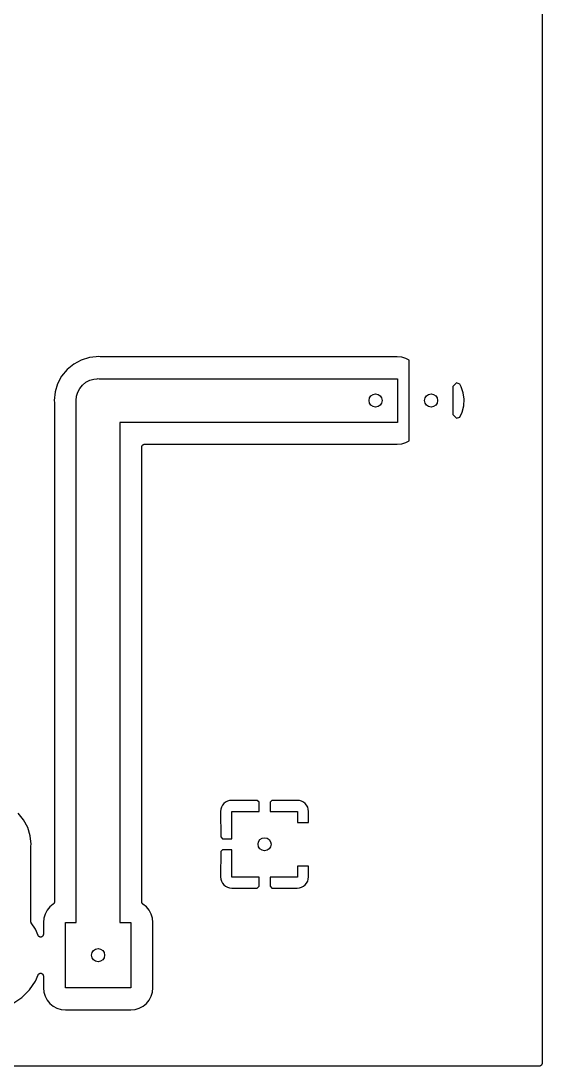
# Model space of a CAD drawing. Extents: x 74 to 216, y -130 to -38.
# Drawn here: x 192.05 to 215.9, y -129.54 to -81.67 of the extents above; entities that cross this region are included whole.
import ezdxf

# ---------------------------------------------------------------- set-up
doc = ezdxf.new("R2010")
doc.units = 0
doc.layers.add('BLACK', color=7, linetype='CONTINUOUS')

msp = doc.modelspace()

# ---------------------------------------------------------------- linework, layer by layer
at = {"layer": 'BLACK', "linetype": 'CONTINUOUS'}
for p, q in [((215.9, -38.227), (215.9, -129.413)), ((195.188, -97.0889), (194.811, -97.2033)), ((195.488, -97.0594), (195.188, -97.0889)), ((195.58, -97.0503), (195.488, -97.0594)), ((195.672, -97.0594), (195.58, -97.0503)), ((195.677, -97.0594), (195.672, -97.0594)), ((195.683, -97.06), (195.677, -97.0594)), ((195.684, -97.06), (195.683, -97.06)), ((207.225, -97.06), (195.684, -97.06)), ((207.23, -97.0595), (207.225, -97.06)), ((207.235, -97.0596), (207.23, -97.0595)), ((207.237, -97.0594), (207.235, -97.0596)), ((207.286, -97.0545), (207.237, -97.0594)), ((209.274, -97.0545), (207.286, -97.0545)), ((209.476, -97.0745), (209.274, -97.0545)), ((209.665, -97.1316), (209.476, -97.0745)), ((209.82, -97.2147), (209.665, -97.1316)), ((194.159, -97.6389), (193.909, -97.9435)), ((194.463, -97.389), (194.159, -97.6389)), ((194.811, -97.2033), (194.463, -97.389)), ((209.82, -99.1585), (209.82, -97.2147)), ((193.909, -97.9435), (193.723, -98.2909)), ((195.195, -98.1317), (195.384, -98.0745)), ((195.384, -98.0745), (195.531, -98.06)), ((195.531, -98.06), (195.58, -98.0552)), ((195.58, -98.0552), (195.629, -98.06)), ((195.629, -98.06), (209.28, -98.06)), ((209.28, -98.06), (209.28, -99.0109)), ((193.723, -98.2909), (193.609, -98.6679)), ((194.652, -98.6755), (194.745, -98.5017)), ((194.745, -98.5017), (194.869, -98.3495)), ((194.869, -98.3495), (195.022, -98.2245)), ((195.022, -98.2245), (195.195, -98.1317)), ((211.988, -98.2511), (211.82, -98.4192)), ((211.82, -98.4192), (211.82, -99.7008)), ((212.131, -98.3028), (211.988, -98.2511)), ((212.196, -98.4249), (212.131, -98.3028)), ((212.294, -98.708), (212.196, -98.4249)), ((193.609, -98.6679), (193.57, -99.06)), ((193.57, -99.06), (193.579, -99.152)), ((194.575, -99.06), (194.594, -98.864)), ((194.58, -99.1091), (194.575, -99.06)), ((194.594, -98.864), (194.652, -98.6755)), ((209.28, -99.0109), (209.285, -99.06)), ((209.285, -99.06), (209.28, -99.1091)), ((212.334, -99.0023), (212.294, -98.708)), ((212.316, -99.2988), (212.334, -99.0023)), ((193.579, -99.152), (193.58, -99.1538)), ((193.58, -99.1538), (193.579, -99.1592)), ((193.579, -99.1592), (193.58, -99.1645)), ((193.58, -99.1645), (193.58, -122.017)), ((194.58, -122.96), (194.58, -99.1091)), ((209.28, -99.1091), (209.28, -100.06)), ((209.82, -100.905), (209.82, -99.1585)), ((209.82, -99.1585), (209.82, -99.1585)), ((212.241, -99.5861), (212.316, -99.2988)), ((211.82, -99.7008), (211.988, -99.8689)), ((211.988, -99.8689), (212.128, -99.8182)), ((212.128, -99.8182), (212.241, -99.5861)), ((209.28, -100.06), (196.58, -100.06)), ((196.58, -100.06), (196.58, -122.96)), ((209.476, -101.046), (209.665, -100.988)), ((209.665, -100.988), (209.82, -100.905)), ((197.58, -101.185), (197.581, -101.173)), ((197.58, -101.186), (197.58, -101.185)), ((197.58, -101.187), (197.58, -101.186)), ((197.58, -101.186), (197.58, -101.186)), ((197.58, -101.186), (197.58, -101.186)), ((197.58, -122.017), (197.58, -101.187)), ((197.581, -101.173), (197.583, -101.161)), ((197.583, -101.161), (197.586, -101.149)), ((197.583, -101.161), (197.583, -101.161)), ((197.583, -101.161), (197.583, -101.161)), ((197.586, -101.149), (197.59, -101.138)), ((197.59, -101.137), (197.596, -101.127)), ((197.59, -101.138), (197.59, -101.137)), ((197.59, -101.137), (197.59, -101.137)), ((197.596, -101.127), (197.602, -101.116)), ((197.602, -101.115), (197.61, -101.106)), ((197.602, -101.116), (197.602, -101.115)), ((197.602, -101.116), (197.602, -101.116)), ((197.61, -101.106), (197.618, -101.097)), ((197.618, -101.096), (197.627, -101.089)), ((197.618, -101.097), (197.618, -101.096)), ((197.618, -101.097), (197.618, -101.097)), ((197.627, -101.089), (197.637, -101.081)), ((197.637, -101.081), (197.648, -101.075)), ((197.637, -101.081), (197.637, -101.081)), ((197.637, -101.081), (197.637, -101.081)), ((197.648, -101.075), (197.659, -101.07)), ((197.659, -101.069), (197.671, -101.066)), ((197.659, -101.07), (197.659, -101.069)), ((197.659, -101.069), (197.659, -101.069)), ((197.671, -101.066), (197.682, -101.062)), ((197.682, -101.062), (197.683, -101.062)), ((197.683, -101.062), (197.695, -101.061)), ((197.683, -101.062), (197.683, -101.062)), ((197.695, -101.061), (197.707, -101.06)), ((197.707, -101.06), (207.225, -101.06)), ((207.225, -101.06), (207.226, -101.06)), ((207.226, -101.06), (207.232, -101.061)), ((207.232, -101.061), (207.237, -101.061)), ((207.237, -101.061), (207.286, -101.065)), ((207.286, -101.065), (209.274, -101.065)), ((209.274, -101.065), (209.476, -101.046)), ((201.228, -117.685), (201.199, -117.78)), ((201.276, -117.596), (201.228, -117.685)), ((201.339, -117.519), (201.276, -117.596)), ((201.416, -117.456), (201.339, -117.519)), ((201.505, -117.408), (201.416, -117.456)), ((201.6, -117.379), (201.505, -117.408)), ((201.706, -117.369), (201.6, -117.379)), ((202.862, -117.372), (201.706, -117.369)), ((202.946, -117.456), (202.862, -117.372)), ((202.946, -117.88), (202.946, -117.456)), ((203.538, -117.372), (203.454, -117.456)), ((203.454, -117.456), (203.454, -117.88)), ((204.694, -117.369), (203.538, -117.372)), ((204.8, -117.379), (204.694, -117.369)), ((204.895, -117.408), (204.8, -117.379)), ((204.984, -117.456), (204.895, -117.408)), ((205.061, -117.519), (204.984, -117.456)), ((205.124, -117.596), (205.061, -117.519)), ((205.172, -117.685), (205.124, -117.596)), ((205.201, -117.78), (205.172, -117.685)), ((192.171, -118.263), (191.921, -117.959)), ((201.199, -117.78), (201.189, -117.886)), ((201.189, -117.886), (201.192, -119.042)), ((201.7, -119.126), (201.7, -117.88)), ((201.7, -117.88), (202.946, -117.88)), ((203.454, -117.88), (204.7, -117.88)), ((204.7, -117.88), (204.7, -118.38)), ((205.211, -117.886), (205.201, -117.78)), ((205.21, -118.38), (205.211, -117.886)), ((192.357, -118.611), (192.171, -118.263)), ((192.471, -118.988), (192.357, -118.611)), ((204.7, -118.38), (205.21, -118.38)), ((192.51, -119.38), (192.471, -118.988)), ((201.192, -119.042), (201.276, -119.126)), ((201.276, -119.126), (201.7, -119.126)), ((192.5, -119.483), (192.501, -119.477)), ((192.5, -119.484), (192.5, -119.483)), ((192.5, -122.915), (192.5, -119.484)), ((192.501, -119.472), (192.51, -119.38)), ((192.501, -119.477), (192.501, -119.472)), ((201.276, -119.634), (201.192, -119.718)), ((201.7, -119.634), (201.276, -119.634)), ((201.7, -120.88), (201.7, -119.634)), ((201.192, -119.718), (201.189, -120.874)), ((204.7, -120.38), (204.7, -120.88)), ((205.21, -120.38), (204.7, -120.38)), ((205.211, -120.874), (205.21, -120.38)), ((201.189, -120.874), (201.199, -120.98)), ((201.199, -120.98), (201.228, -121.075)), ((201.228, -121.075), (201.276, -121.164)), ((202.946, -120.88), (201.7, -120.88)), ((202.946, -121.304), (202.946, -120.88)), ((204.7, -120.88), (203.454, -120.88)), ((203.454, -120.88), (203.454, -121.304)), ((205.124, -121.164), (205.172, -121.075)), ((205.172, -121.075), (205.201, -120.98)), ((205.201, -120.98), (205.211, -120.874)), ((201.276, -121.164), (201.339, -121.241)), ((201.339, -121.241), (201.416, -121.304)), ((201.416, -121.304), (201.505, -121.352)), ((201.505, -121.352), (201.6, -121.381)), ((201.6, -121.381), (201.706, -121.391)), ((201.706, -121.391), (202.862, -121.388)), ((202.862, -121.388), (202.946, -121.304)), ((203.454, -121.304), (203.538, -121.388)), ((203.538, -121.388), (204.694, -121.391)), ((204.694, -121.391), (204.8, -121.381)), ((204.8, -121.381), (204.895, -121.352)), ((204.895, -121.352), (204.984, -121.304)), ((204.984, -121.304), (205.061, -121.241)), ((205.061, -121.241), (205.124, -121.164)), ((193.574, -122.055), (193.572, -122.061)), ((193.576, -122.049), (193.574, -122.055)), ((193.577, -122.044), (193.576, -122.049)), ((193.578, -122.037), (193.577, -122.044)), ((193.579, -122.03), (193.578, -122.037)), ((193.58, -122.019), (193.579, -122.025)), ((193.579, -122.025), (193.579, -122.03)), ((193.58, -122.017), (193.58, -122.019)), ((197.581, -122.023), (197.58, -122.017)), ((197.58, -122.028), (197.581, -122.023)), ((197.582, -122.035), (197.58, -122.028)), ((197.582, -122.042), (197.582, -122.035)), ((197.584, -122.047), (197.582, -122.042)), ((197.585, -122.053), (197.584, -122.047)), ((197.588, -122.059), (197.585, -122.053)), ((197.59, -122.066), (197.588, -122.059)), ((193.245, -122.402), (193.152, -122.575)), ((193.369, -122.249), (193.245, -122.402)), ((193.529, -122.118), (193.369, -122.249)), ((193.533, -122.115), (193.529, -122.118)), ((193.537, -122.112), (193.533, -122.115)), ((193.542, -122.108), (193.537, -122.112)), ((193.546, -122.103), (193.542, -122.108)), ((193.551, -122.098), (193.546, -122.103)), ((193.554, -122.093), (193.551, -122.098)), ((193.558, -122.089), (193.554, -122.093)), ((193.561, -122.083), (193.558, -122.089)), ((193.565, -122.077), (193.561, -122.083)), ((193.567, -122.072), (193.565, -122.077)), ((193.57, -122.067), (193.567, -122.072)), ((193.572, -122.061), (193.57, -122.067)), ((197.592, -122.071), (197.59, -122.066)), ((197.594, -122.076), (197.592, -122.071)), ((197.598, -122.082), (197.594, -122.076)), ((197.601, -122.088), (197.598, -122.082)), ((197.605, -122.092), (197.601, -122.088)), ((197.608, -122.097), (197.605, -122.092)), ((197.613, -122.101), (197.608, -122.097)), ((197.617, -122.107), (197.613, -122.101)), ((197.621, -122.11), (197.617, -122.107)), ((197.625, -122.114), (197.621, -122.11)), ((197.63, -122.117), (197.625, -122.114)), ((197.791, -122.249), (197.63, -122.117)), ((197.915, -122.402), (197.791, -122.249)), ((198.008, -122.575), (197.915, -122.402)), ((192.501, -122.926), (192.5, -122.915)), ((192.502, -122.938), (192.501, -122.926)), ((192.502, -122.939), (192.502, -122.938)), ((192.506, -122.951), (192.502, -122.939)), ((192.502, -122.939), (192.502, -122.939)), ((192.509, -122.962), (192.506, -122.951)), ((192.509, -122.963), (192.509, -122.962)), ((192.51, -122.963), (192.509, -122.963)), ((192.515, -122.973), (192.51, -122.963)), ((192.52, -122.984), (192.515, -122.973)), ((192.521, -122.985), (192.52, -122.984)), ((192.715, -123.276), (192.521, -122.985)), ((192.521, -122.985), (192.521, -122.985)), ((192.521, -122.985), (192.521, -122.985)), ((192.521, -122.985), (192.521, -122.985)), ((193.094, -122.764), (193.075, -122.966)), ((193.075, -122.966), (193.075, -123.504)), ((193.152, -122.575), (193.094, -122.764)), ((194.08, -125.96), (194.08, -122.96)), ((194.08, -122.96), (194.58, -122.96)), ((196.58, -122.96), (197.08, -122.96)), ((197.08, -122.96), (197.08, -125.96)), ((198.066, -122.764), (198.008, -122.575)), ((198.085, -122.966), (198.066, -122.764)), ((198.085, -125.954), (198.085, -122.966)), ((192.83, -123.553), (192.715, -123.276)), ((192.836, -123.564), (192.83, -123.553)), ((192.842, -123.575), (192.836, -123.564)), ((192.849, -123.584), (192.842, -123.575)), ((192.842, -123.575), (192.842, -123.575)), ((192.842, -123.575), (192.842, -123.575)), ((192.857, -123.594), (192.849, -123.584)), ((192.858, -123.594), (192.857, -123.594)), ((192.867, -123.602), (192.858, -123.594)), ((192.858, -123.594), (192.858, -123.594)), ((192.877, -123.61), (192.867, -123.602)), ((192.888, -123.615), (192.877, -123.61)), ((192.877, -123.61), (192.877, -123.61)), ((192.877, -123.61), (192.877, -123.61)), ((192.898, -123.621), (192.888, -123.615)), ((192.899, -123.621), (192.898, -123.621)), ((192.898, -123.621), (192.898, -123.621)), ((192.91, -123.625), (192.899, -123.621)), ((192.922, -123.629), (192.91, -123.625)), ((192.934, -123.63), (192.922, -123.629)), ((192.922, -123.629), (192.922, -123.629)), ((192.922, -123.629), (192.922, -123.629)), ((192.947, -123.631), (192.934, -123.63)), ((192.959, -123.63), (192.947, -123.631)), ((192.947, -123.631), (192.947, -123.631)), ((192.947, -123.631), (192.947, -123.631)), ((192.971, -123.629), (192.959, -123.63)), ((192.972, -123.629), (192.971, -123.629)), ((192.971, -123.629), (192.971, -123.629)), ((192.984, -123.625), (192.972, -123.629)), ((192.995, -123.622), (192.984, -123.625)), ((193.006, -123.616), (192.995, -123.622)), ((192.995, -123.622), (192.995, -123.622)), ((192.995, -123.622), (192.995, -123.622)), ((193.017, -123.61), (193.006, -123.616)), ((193.027, -123.603), (193.017, -123.61)), ((193.017, -123.61), (193.017, -123.61)), ((193.017, -123.61), (193.017, -123.61)), ((193.036, -123.595), (193.027, -123.603)), ((193.037, -123.595), (193.036, -123.595)), ((193.036, -123.595), (193.036, -123.595)), ((193.044, -123.586), (193.037, -123.595)), ((193.052, -123.576), (193.044, -123.586)), ((193.058, -123.565), (193.052, -123.576)), ((193.052, -123.576), (193.052, -123.576)), ((193.052, -123.576), (193.052, -123.576)), ((193.064, -123.554), (193.058, -123.565)), ((193.068, -123.543), (193.064, -123.554)), ((193.064, -123.554), (193.064, -123.554)), ((193.064, -123.554), (193.064, -123.554)), ((193.072, -123.531), (193.068, -123.543)), ((193.073, -123.519), (193.072, -123.53)), ((193.072, -123.53), (193.072, -123.531)), ((193.072, -123.531), (193.072, -123.531)), ((193.075, -123.506), (193.073, -123.519)), ((193.075, -123.504), (193.075, -123.506)), ((193.075, -123.506), (193.075, -123.506)), ((193.075, -123.506), (193.075, -123.506)), ((193.075, -123.506), (193.075, -123.506)), ((192.715, -125.644), (192.83, -125.367)), ((192.83, -125.367), (192.831, -125.366)), ((192.831, -125.366), (192.837, -125.355)), ((192.831, -125.366), (192.831, -125.366)), ((192.831, -125.366), (192.831, -125.366)), ((192.831, -125.366), (192.831, -125.366)), ((192.837, -125.355), (192.843, -125.344)), ((192.843, -125.344), (192.851, -125.334)), ((192.843, -125.344), (192.843, -125.344)), ((192.843, -125.344), (192.843, -125.344)), ((192.851, -125.334), (192.859, -125.325)), ((192.859, -125.325), (192.868, -125.317)), ((192.859, -125.325), (192.859, -125.325)), ((192.859, -125.325), (192.859, -125.325)), ((192.868, -125.317), (192.878, -125.31)), ((192.878, -125.309), (192.889, -125.304)), ((192.878, -125.31), (192.878, -125.309)), ((192.878, -125.309), (192.878, -125.309)), ((192.889, -125.304), (192.9, -125.298)), ((192.9, -125.298), (192.912, -125.294)), ((192.9, -125.298), (192.9, -125.298)), ((192.9, -125.298), (192.9, -125.298)), ((192.912, -125.294), (192.924, -125.291)), ((192.924, -125.291), (192.936, -125.29)), ((192.924, -125.291), (192.924, -125.291)), ((192.924, -125.291), (192.924, -125.291)), ((192.936, -125.29), (192.948, -125.289)), ((192.948, -125.289), (192.949, -125.289)), ((192.949, -125.289), (192.949, -125.289)), ((192.949, -125.289), (192.961, -125.29)), ((192.961, -125.29), (192.973, -125.291)), ((192.973, -125.291), (192.973, -125.291)), ((192.973, -125.291), (192.973, -125.291)), ((192.973, -125.291), (192.985, -125.295)), ((192.985, -125.295), (192.997, -125.299)), ((192.997, -125.299), (192.997, -125.299)), ((192.997, -125.299), (192.997, -125.299)), ((192.997, -125.299), (193.007, -125.305)), ((193.007, -125.305), (193.019, -125.31)), ((193.019, -125.31), (193.019, -125.311)), ((193.019, -125.311), (193.019, -125.311)), ((193.019, -125.311), (193.028, -125.318)), ((193.028, -125.318), (193.038, -125.326)), ((193.038, -125.326), (193.038, -125.326)), ((193.038, -125.326), (193.038, -125.326)), ((193.038, -125.326), (193.045, -125.336)), ((193.045, -125.336), (193.053, -125.346)), ((193.053, -125.346), (193.053, -125.346)), ((193.053, -125.346), (193.053, -125.346)), ((193.053, -125.346), (193.059, -125.356)), ((193.059, -125.356), (193.065, -125.367)), ((193.065, -125.367), (193.065, -125.367)), ((193.065, -125.367), (193.065, -125.368)), ((193.065, -125.368), (193.069, -125.379)), ((193.069, -125.379), (193.072, -125.391)), ((193.072, -125.391), (193.072, -125.391)), ((193.072, -125.391), (193.072, -125.391)), ((193.072, -125.391), (193.073, -125.403)), ((193.073, -125.403), (193.075, -125.416)), ((192.442, -126.054), (192.715, -125.644)), ((193.075, -125.416), (193.075, -125.954)), ((192.094, -126.402), (192.442, -126.054)), ((193.075, -125.954), (193.094, -126.156)), ((193.094, -126.156), (193.152, -126.345)), ((193.152, -126.345), (193.245, -126.518)), ((197.08, -125.96), (194.08, -125.96)), ((197.915, -126.518), (198.008, -126.345)), ((198.008, -126.345), (198.066, -126.156)), ((198.066, -126.156), (198.085, -125.954)), ((191.684, -126.675), (192.094, -126.402)), ((193.245, -126.518), (193.369, -126.671)), ((193.369, -126.671), (193.522, -126.795)), ((193.522, -126.795), (193.695, -126.888)), ((197.465, -126.888), (197.638, -126.795)), ((197.638, -126.795), (197.791, -126.671)), ((197.791, -126.671), (197.915, -126.518)), ((193.695, -126.888), (193.884, -126.946)), ((193.884, -126.946), (194.086, -126.965)), ((194.086, -126.965), (197.074, -126.965)), ((197.074, -126.965), (197.276, -126.946)), ((197.276, -126.946), (197.465, -126.888)), ((215.773, -129.54), (73.787, -129.54)), ((215.785, -129.539), (215.773, -129.54)), ((215.797, -129.538), (215.785, -129.539)), ((215.798, -129.538), (215.797, -129.538)), ((215.797, -129.538), (215.797, -129.538)), ((215.809, -129.534), (215.798, -129.538)), ((215.821, -129.531), (215.809, -129.534)), ((215.832, -129.525), (215.821, -129.53)), ((215.821, -129.53), (215.821, -129.531)), ((215.821, -129.531), (215.821, -129.531)), ((215.843, -129.519), (215.832, -129.525)), ((215.853, -129.511), (215.843, -129.519)), ((215.843, -129.519), (215.843, -129.519)), ((215.843, -129.519), (215.843, -129.519)), ((215.862, -129.504), (215.853, -129.511)), ((215.87, -129.494), (215.862, -129.503)), ((215.862, -129.503), (215.862, -129.503)), ((215.862, -129.503), (215.862, -129.504)), ((215.878, -129.485), (215.87, -129.494)), ((215.884, -129.473), (215.878, -129.484)), ((215.878, -129.484), (215.878, -129.484)), ((215.878, -129.484), (215.878, -129.485)), ((215.89, -129.463), (215.884, -129.473)), ((215.894, -129.451), (215.89, -129.462)), ((215.89, -129.462), (215.89, -129.463)), ((215.89, -129.463), (215.89, -129.463)), ((215.897, -129.439), (215.894, -129.451)), ((215.899, -129.427), (215.897, -129.439)), ((215.897, -129.439), (215.897, -129.439)), ((215.897, -129.439), (215.897, -129.439)), ((215.9, -129.415), (215.899, -129.427)), ((215.9, -129.413), (215.9, -129.414)), ((215.9, -129.414), (215.9, -129.414)), ((215.9, -129.414), (215.9, -129.414)), ((215.9, -129.414), (215.9, -129.415))]:
    msp.add_line(p, q, dxfattribs=at)
at = {"layer": 'BLACK'}
for centre in [(208.28, -99.06), (210.82, -99.06), (203.2, -119.38), (195.58, -124.46)]:
    msp.add_circle(centre, 0.3, dxfattribs=at)

doc.saveas('drawing.dxf')
